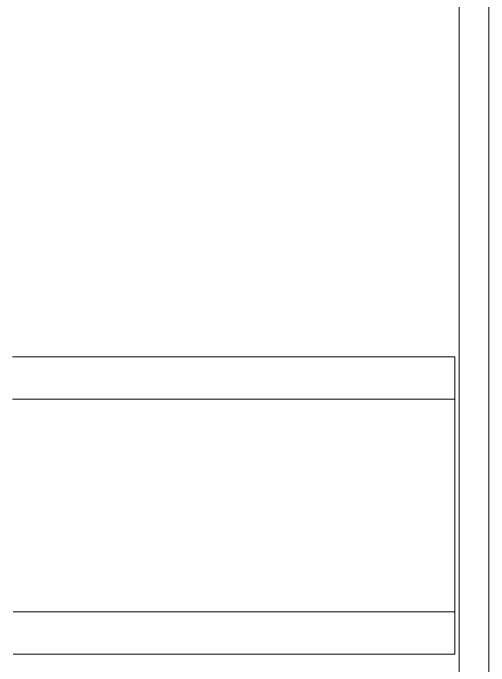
# Model space of a CAD drawing. Header units: millimetres. Extents: x 1359 to 3577, y 1333 to 3557.
# Drawn here: x 2364.1 to 2420.1, y 3192.7 to 3269.5 of the extents above; entities that cross this region are included whole.
import ezdxf

# ---------------------------------------------------------------- set-up
doc = ezdxf.new("R2010")
doc.units = ezdxf.units.MM
doc.layers.add('000-PI-ORMAR', color=2, linetype='Continuous')
doc.layers.add('002-PI-Kabelska kanalica', color=150, linetype='Continuous')

# ---------------------------------------------------------------- blocks, each defined once
blk = doc.blocks.new('montazna 2000x1000')
at = {"layer": '000-PI-ORMAR', "color": 0, "linetype": 'ByBlock', "lineweight": 0}
blk.add_line((899, 1890), (899, 0), dxfattribs=at)
blk = doc.blocks.new('*U53')
at = {"layer": '002-PI-Kabelska kanalica', "color": 0, "linetype": 'ByBlock', "lineweight": 0}
blk.add_line((-20, -100), (-20, 1572), dxfattribs=at)

msp = doc.modelspace()

# ---------------------------------------------------------------- linework, layer by layer
at = {"layer": '002-PI-Kabelska kanalica', "color": 0, "linetype": 'ByBlock', "lineweight": 0, "ltscale": 0.25}
for points in [[(2363.999, 3229.056), (2416.071, 3229.056)], [(2416.071, 3229.056), (2416.071, 3194.056), (2364.051, 3194.056)], [(2363.999, 3224.056), (2416.071, 3224.056)], [(2364.051, 3199.056), (2416.071, 3199.056)], [(2364.051, 3194.056), (2416.071, 3194.056)]]:
    msp.add_lwpolyline(points, dxfattribs=at)

# ---------------------------------------------------------------- block references
at = {"layer": '002-PI-Kabelska kanalica', "color": 0, "linetype": 'ByBlock', "lineweight": 0}
msp.add_blockref('montazna 2000x1000', (1521.071, 1461.556), dxfattribs=at)
at = {"layer": '002-PI-Kabelska kanalica', "color": 0, "linetype": 'ByBlock', "lineweight": 0, "xscale": -1, "rotation": 180}
msp.add_blockref('*U53', (2436.571, 3251.556), dxfattribs=at)

doc.saveas('drawing.dxf')
